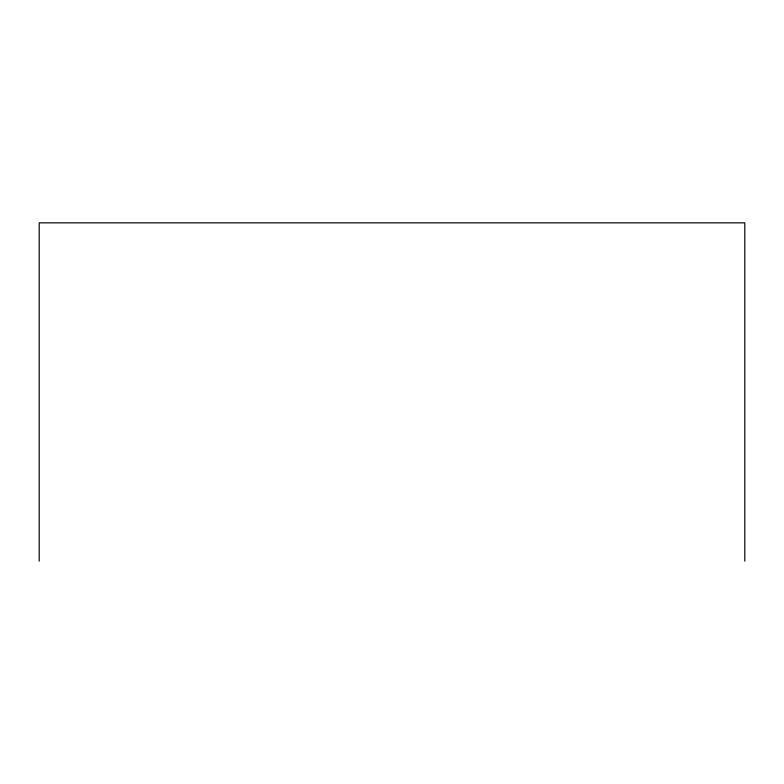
<?xml version="1.0" encoding="UTF-8"?>
<svg xmlns="http://www.w3.org/2000/svg" width="784" height="784" viewBox="0 0 784 784"><rect width="100%" height="100%" fill="white"/><g stroke="black" fill="none" stroke-linecap="round" stroke-linejoin="round"><path stroke-width="1.18" d="M744.8 561.148L744.8 222.852L39.2 222.852L39.2 561.148"/></g></svg>
